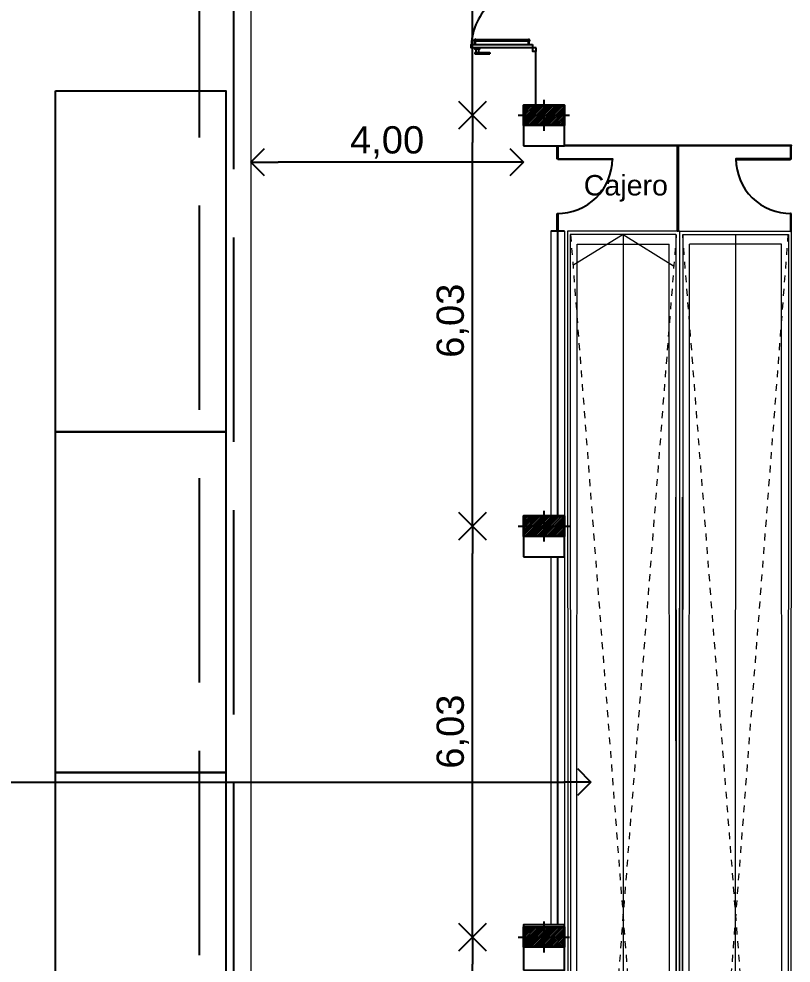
# Model space of a CAD drawing. Extents: x 306 to 2240, y 18 to 779.
# Drawn here: x 636.64 to 647.97, y 378.92 to 392.78 of the extents above; entities that cross this region are included whole.
import ezdxf

# ---------------------------------------------------------------- set-up
doc = ezdxf.new("R2010")
doc.units = 0
doc.header["$MEASUREMENT"] = 0
doc.header["$PDMODE"] = 3
doc.linetypes.add('15', pattern=[4, 3, -1])
doc.linetypes.add('DASHED', pattern=[0.75, 0.5, -0.25])
for name, color, linetype in [('1005', 3, '15'), ('Aberturas', 2, 'Continuous'), ('Alzado 01', 1, 'Continuous'), ('COTAS', 2, 'Continuous'), ('EQUIPAMIENTOS APOYO', 1, 'Continuous'), ('Escalera', 2, 'Continuous'), ('Estructura Color', 90, 'Continuous'), ('Estructura Textura', 1, 'Continuous'), ('FORMAVIGAS', 1, 'Continuous'), ('MAMPOSTERIA', 6, 'Continuous'), ('Nombre de locales', 3, 'Continuous'), ('PILARES SUBSUELO', 6, 'Continuous'), ('Proyeccion', 1, 'Continuous'), ('rampa', 2, 'Continuous'), ('VIDRIO', 8, 'Continuous')]:
    doc.layers.add(name, color=color, linetype=linetype)
doc.styles.add('arial', font='arial.ttf')
doc.dimstyles.new('Cota 200', dxfattribs={"dimtxt": 0.4, "dimasz": 0.4, "dimexe": 1.25, "dimexo": 0.625, "dimgap": 0.05, "dimtad": 1, "dimzin": 1, "dimtxsty": 'arial', "dimblk": 'OPEN90', "dimcen": 0, "dimse1": 1, "dimse2": 1, "dimclrd": 1, "dimclrt": 2, "dimadec": 0, "dimazin": 0, "dimtfac": 1, "dimtix": 1, "dimtmove": 0, "dimatfit": 3, "dimldrblk": 'OPEN90', "dimfxl": 1, "dimarcsym": 0})

# ---------------------------------------------------------------- blocks, each defined once
blk = doc.blocks.new('_Open90')
at = {"color": 0, "linetype": 'ByBlock', "lineweight": -2}
for p, q in [((-0.5, 0.5), (0, 0)), ((0, 0), (-1, 0)), ((0, 0), (-0.5, -0.5))]:
    blk.add_line(p, q, dxfattribs=at)
blk = doc.blocks.new('*D129')
at = {"layer": 'COTAS', "color": 1, "linetype": 'Continuous', "lineweight": -2, "transparency": 16777216}
blk.add_line((643.64, 390.677), (640.44, 390.677), dxfattribs=at)
at = {"layer": 'Defpoints', "color": 0, "transparency": 16777216}
for p in [(644.04, 391.409, 0), (640.04, 390.677), (640.04, 390.677)]:
    blk.add_point(p, dxfattribs=at)
at = {"layer": 'COTAS', "color": 1, "lineweight": -2, "transparency": 16777216, "xscale": 0.4, "yscale": 0.4, "zscale": 0.4, "rotation": 180}
blk.add_blockref('_Open90', (640.04, 390.677), dxfattribs=at)
at = {"layer": 'COTAS', "color": 1, "lineweight": -2, "transparency": 16777216, "xscale": 0.4, "yscale": 0.4, "zscale": 0.4}
blk.add_blockref('_Open90', (644.04, 390.677), dxfattribs=at)
at = {"layer": 'COTAS', "color": 2, "transparency": 16777216, "insert": (642.04, 390.967), "char_height": 0.4, "attachment_point": 5, "style": 'arial'}
blk.add_mtext('4,00', dxfattribs=at)
blk = doc.blocks.new('*D143')
at = {"layer": 'COTAS', "color": 1, "linetype": 'Continuous', "lineweight": -2, "transparency": 16777216}
blk.add_line((617.48, 381.582), (644.631, 381.582), dxfattribs=at)
at = {"layer": 'Defpoints', "color": 0, "transparency": 16777216}
for p in [(645.031, 381.582), (617.08, 380.138, 0), (645.031, 380.138, 0)]:
    blk.add_point(p, dxfattribs=at)
at = {"layer": 'COTAS', "color": 1, "lineweight": -2, "transparency": 16777216, "xscale": 0.4, "yscale": 0.4, "zscale": 0.4, "rotation": 180}
blk.add_blockref('_Open90', (617.08, 381.582), dxfattribs=at)
at = {"layer": 'COTAS', "color": 1, "lineweight": -2, "transparency": 16777216, "xscale": 0.4, "yscale": 0.4, "zscale": 0.4}
blk.add_blockref('_Open90', (645.031, 381.582), dxfattribs=at)
at = {"layer": 'COTAS', "color": 2, "transparency": 16777216, "insert": (631.056, 381.873), "char_height": 0.4, "attachment_point": 5, "style": 'arial'}
blk.add_mtext('27,95', dxfattribs=at)
blk = doc.blocks.new('Peme120')
at = {"layer": 'Aberturas', "color": 1}
for p, q in [((0.626, 0.018), (0.626, 0.035)), ((0.85, 0.035), (0.626, 0.035)), ((0.85, 0.018), (0.626, 0.018)), ((0.794, -0.032), (0.794, 0.018)), ((0.835, -0.032), (0.835, 0.018)), ((0.85, 0.018), (0.85, 0.035)), ((0.05, -0.1), (0.05, -0.18)), ((0.06, -0.1), (0.06, -0.18)), ((0.84, -0.1), (0.84, -0.18)), ((0.85, -0.1), (0.85, -0.18)), ((0.04, -0.15), (0.04, -0.17)), ((0.04, -0.15), (0.05, -0.15)), ((0.04, -0.17), (0.05, -0.17)), ((0.06, -0.18), (0.05, -0.18)), ((0.06, -0.15), (0.84, -0.15)), ((0.06, -0.17), (0.84, -0.17)), ((0.84, -0.18), (0.85, -0.18)), ((0.86, -0.15), (0.85, -0.15)), ((0.86, -0.17), (0.85, -0.17)), ((0.86, -0.15), (0.86, -0.17))]:
    blk.add_line(p, q, dxfattribs=at)
at = {"layer": 'Aberturas'}
blk.add_line((-0.05, -1), (0, -1), dxfattribs=at)
for points in [[(-0.05, -0.05), (0, -0.05), (0, 0), (-0.05, 0)], [(0, -0.1), (0, -0.05), (0.9, -0.05), (0.9, -0.1)]]:
    blk.add_lwpolyline(points, close=True, dxfattribs=at)
at = {"layer": 'Aberturas', "color": 1}
blk.add_lwpolyline([(0.78, -0.05), (0.78, -0.032), (0.85, -0.032), (0.85, -0.05)], close=True, dxfattribs=at)
at = {"layer": 'Aberturas'}
blk.add_lwpolyline([(-0.05, -1), (-0.05, -0.95), (0, -0.95), (0, -1)], dxfattribs=at)
at = {"layer": 'Aberturas', "color": 1}
blk.add_arc((0, -0.05), 0.9, 270, 0, dxfattribs=at)
blk = doc.blocks.new('rampa')
at = {"layer": 'Escalera', "color": 1, "linetype": 'DASHED', "lineweight": 0, "ltscale": 0.1}
for p, q in [((-0.006, 2.17), (1.52, -17.66)), ((1.544, 2.17), (-0.004, -17.661)), ((1.633, 2.17), (3.182, -17.661)), ((3.183, 2.17), (1.658, -17.66))]:
    blk.add_line(p, q, dxfattribs=at)
at = {"layer": 'FORMAVIGAS', "lineweight": 0}
for p, q in [((0.081, -17.661), (0.087, 2.03)), ((0.087, 2.03), (1.438, 2.03)), ((1.446, -17.66), (1.438, 2.03)), ((1.732, -17.66), (1.738, 2.03)), ((3.089, 2.03), (1.738, 2.03)), ((3.097, -17.661), (3.089, 2.03)), ((1.546, -17.66), (1.54, -1.685)), ((1.632, -17.66), (1.637, -1.685))]:
    blk.add_line(p, q, dxfattribs=at)
at = {"layer": 'rampa', "linetype": 'Continuous', "lineweight": 0}
for p, q in [((-0.052, 2.22), (-0.044, -17.7)), ((1.588, 2.22), (-0.052, 2.22)), ((1.588, 2.22), (1.582, -17.71)), ((1.588, 2.22), (1.596, -17.71)), ((1.588, 2.22), (3.228, 2.22)), ((3.228, 2.22), (3.221, -17.7)), ((1.538, 2.17), (-0.012, 2.17)), ((-0.012, 2.17), (-0.004, -17.7)), ((1.538, 2.17), (1.546, -17.71)), ((1.638, 2.17), (1.632, -17.71)), ((1.638, 2.17), (3.188, 2.17)), ((3.188, 2.17), (3.182, -17.7))]:
    blk.add_line(p, q, dxfattribs=at)
at = {"layer": 'rampa', "color": 1, "lineweight": 0}
for p, q in [((0.766, -17.661), (0.76, 2.17)), ((2.411, 2.17), (1.674, 1.714)), ((2.411, 2.17), (2.417, -17.661)), ((2.411, 2.17), (3.149, 1.715))]:
    blk.add_line(p, q, dxfattribs=at)
blk = doc.blocks.new('Pilar 30x60')
at = {"layer": 'Estructura Color'}
h = blk.add_hatch(color=256, dxfattribs=at)
h.dxf.hatch_style = 1
h.paths.add_polyline_path([(-0.59, -0.14), (-0.59, 0.14), (-0.01, 0.14), (-0.01, -0.14)])
at = {"layer": 'Estructura Textura'}
h = blk.add_hatch(dxfattribs=at)
h.set_pattern_fill('_USER', color=256, scale=0.025, angle=45, pattern_type=0)
h.set_pattern_definition([(45, (0, 0), (-0.0176777, 0.0176777), [])])
h.paths.add_polyline_path([(-0.6, -0.15), (-0.6, 0.15), (0, 0.15), (0, -0.15)])
at = {"layer": 'Estructura Color'}
blk.add_lwpolyline([(-0.59, -0.14), (-0.59, 0.14), (-0.01, 0.14), (-0.01, -0.14)], close=True, dxfattribs=at)
at = {"layer": 'PILARES SUBSUELO', "color": 1}
for p, q in [((-0.3, 0.227), (-0.3, -0.227)), ((-0.677, 0), (0.077, 0))]:
    blk.add_line(p, q, dxfattribs=at)
at = {"layer": 'PILARES SUBSUELO'}
blk.add_lwpolyline([(-0.6, -0.15), (-0.6, 0.15), (0, 0.15), (0, -0.15)], close=True, dxfattribs=at)
blk = doc.blocks.new('*D470')
at = {"color": 1, "linetype": 'Continuous', "lineweight": -2, "transparency": 16777216}
blk.add_line((623.61, 403.022), (623.61, 343.533), dxfattribs=at)
at = {"layer": 'Defpoints', "color": 0, "transparency": 16777216}
for p in [(643.963, 403.422, 0), (623.61, 343.133), (643.963, 343.133, 0)]:
    blk.add_point(p, dxfattribs=at)
at = {"color": 1, "lineweight": -2, "transparency": 16777216, "xscale": 0.4, "yscale": 0.4, "zscale": 0.4}
for p, rotation in [((623.61, 403.422), 90), ((623.61, 343.133), 270)]:
    blk.add_blockref('_Open90', p, dxfattribs=dict(at, rotation=rotation))
at = {"color": 2, "transparency": 16777216, "insert": (623.32, 373.278), "char_height": 0.4, "attachment_point": 5, "rotation": 90, "style": 'arial'}
blk.add_mtext('60,29', dxfattribs=at)
blk = doc.blocks.new('*D477')
at = {"color": 1, "linetype": 'Continuous', "lineweight": -2, "transparency": 16777216}
blk.add_line((643.294, 373.678), (643.294, 378.907), dxfattribs=at)
at = {"layer": 'Defpoints', "color": 0, "transparency": 16777216}
for p in [(643.294, 379.307, 0), (643.294, 379.307), (643.294, 373.278)]:
    blk.add_point(p, dxfattribs=at)
at = {"color": 1, "lineweight": -2, "transparency": 16777216, "xscale": 0.4, "yscale": 0.4, "zscale": 0.4}
for p, rotation in [((643.294, 379.307), 90), ((643.294, 373.278), 270)]:
    blk.add_blockref('_Open90', p, dxfattribs=dict(at, rotation=rotation))
at = {"color": 2, "transparency": 16777216, "insert": (643.003, 376.292), "char_height": 0.4, "attachment_point": 5, "rotation": 90, "style": 'arial'}
blk.add_mtext('6,03', dxfattribs=at)
blk = doc.blocks.new('*D478')
at = {"color": 1, "linetype": 'Continuous', "lineweight": -2, "transparency": 16777216}
blk.add_line((643.294, 379.707), (643.294, 384.936), dxfattribs=at)
at = {"layer": 'Defpoints', "color": 0, "transparency": 16777216}
for p in [(643.294, 385.336, 0), (643.294, 385.336), (643.294, 379.307)]:
    blk.add_point(p, dxfattribs=at)
at = {"color": 1, "lineweight": -2, "transparency": 16777216, "xscale": 0.4, "yscale": 0.4, "zscale": 0.4}
for p, rotation in [((643.294, 385.336), 90), ((643.294, 379.307), 270)]:
    blk.add_blockref('_Open90', p, dxfattribs=dict(at, rotation=rotation))
at = {"color": 2, "transparency": 16777216, "insert": (643.003, 382.321), "char_height": 0.4, "attachment_point": 5, "rotation": 90, "style": 'arial'}
blk.add_mtext('6,03', dxfattribs=at)
blk = doc.blocks.new('*D479')
at = {"color": 1, "linetype": 'Continuous', "lineweight": -2, "transparency": 16777216}
blk.add_line((643.294, 385.736), (643.294, 390.965), dxfattribs=at)
at = {"layer": 'Defpoints', "color": 0, "transparency": 16777216}
for p in [(643.294, 391.365, 0), (643.294, 391.365), (643.294, 385.336)]:
    blk.add_point(p, dxfattribs=at)
at = {"color": 1, "lineweight": -2, "transparency": 16777216, "xscale": 0.4, "yscale": 0.4, "zscale": 0.4}
for p, rotation in [((643.294, 391.365), 90), ((643.294, 385.336), 270)]:
    blk.add_blockref('_Open90', p, dxfattribs=dict(at, rotation=rotation))
at = {"color": 2, "transparency": 16777216, "insert": (643.003, 388.35), "char_height": 0.4, "attachment_point": 5, "rotation": 90, "style": 'arial'}
blk.add_mtext('6,03', dxfattribs=at)
blk = doc.blocks.new('*D480')
at = {"color": 1, "linetype": 'Continuous', "lineweight": -2, "transparency": 16777216}
blk.add_line((643.294, 391.765), (643.294, 396.993), dxfattribs=at)
at = {"layer": 'Defpoints', "color": 0, "transparency": 16777216}
for p in [(643.294, 397.393, 0), (643.294, 397.393), (643.294, 391.365)]:
    blk.add_point(p, dxfattribs=at)
at = {"color": 1, "lineweight": -2, "transparency": 16777216, "xscale": 0.4, "yscale": 0.4, "zscale": 0.4}
for p, rotation in [((643.294, 397.393), 90), ((643.294, 391.365), 270)]:
    blk.add_blockref('_Open90', p, dxfattribs=dict(at, rotation=rotation))
at = {"color": 2, "transparency": 16777216, "insert": (643.003, 394.379), "char_height": 0.4, "attachment_point": 5, "rotation": 90, "style": 'arial'}
blk.add_mtext('6,03', dxfattribs=at)

msp = doc.modelspace()

# ---------------------------------------------------------------- linework, layer by layer
at = {"elevation": 0}
for points in [[(644.04, 390.915), (644.64, 390.915), (644.64, 391.515), (644.04, 391.515)], [(644.04, 384.886), (644.64, 384.886), (644.64, 385.486), (644.04, 385.486)], [(644.04, 378.822), (644.64, 378.822), (644.64, 379.484), (644.04, 379.484)]]:
    msp.add_lwpolyline(points, close=True, dxfattribs=at)
at = {"layer": '1005'}
for p, q in [((639.285, 398.041, 0), (639.285, 342.983, 0)), ((639.785, 397.572, 0), (639.785, 343.452, 0))]:
    msp.add_line(p, q, dxfattribs=at)
at = {"layer": 'Aberturas', "lineweight": 0}
for p, q in [((644.215, 391.515, 0), (644.215, 392.305, 0)), ((644.225, 391.515, 0), (644.225, 392.305, 0)), ((644.535, 389.664, 0), (644.535, 385.486, 0)), ((644.545, 389.664, 0), (644.545, 385.486, 0)), ((644.535, 384.886, 0), (644.535, 379.484, 0)), ((644.545, 384.886, 0), (644.545, 379.484, 0))]:
    msp.add_line(p, q, dxfattribs=at)
at = {"layer": 'Alzado 01'}
msp.add_line((644.64, 389.664, 0), (644.44, 389.664, 0), dxfattribs=at)
at = {"layer": 'Alzado 01', "elevation": 0}
for points in [[(644.535, 390.915), (644.545, 390.915), (644.545, 390.724), (644.535, 390.724)], [(644.64, 390.915), (644.64, 390.925), (647.967, 390.925), (647.967, 390.915)], [(646.299, 390.915), (646.309, 390.915), (646.309, 389.664), (646.299, 389.664)], [(647.967, 390.915), (647.957, 390.915), (647.957, 390.724), (647.967, 390.724)], [(644.545, 390.714), (644.545, 390.724), (645.345, 390.724), (645.345, 390.714)], [(647.957, 390.714), (647.957, 390.724), (647.157, 390.724), (647.157, 390.714)], [(644.535, 389.924), (644.545, 389.924), (644.545, 389.664), (644.535, 389.664)], [(647.967, 389.924), (647.957, 389.924), (647.957, 389.664), (647.967, 389.664)]]:
    msp.add_lwpolyline(points, close=True, dxfattribs=at)
at = {"layer": 'Alzado 01'}
for centre, start, end in [((644.542, 390.727, 0), 269.5093, 359.779), ((647.96, 390.727, 0), 180.221, 270.4907)]:
    msp.add_arc(centre, 0.803, start, end, dxfattribs=at)
at = {"layer": 'EQUIPAMIENTOS APOYO', "color": 1, "lineweight": 0}
msp.add_line((640.04, 399.079, 0), (640.04, 338.928, 0), dxfattribs=at)
at = {"layer": 'Proyeccion', "lineweight": 0}
for p, q in [((644.44, 389.664, 0), (644.44, 385.486, 0)), ((644.64, 389.664, 0), (644.64, 385.486, 0)), ((644.44, 384.886, 0), (644.44, 379.484, 0)), ((644.64, 384.886, 0), (644.64, 379.484, 0))]:
    msp.add_line(p, q, dxfattribs=at)
at = {"layer": 'VIDRIO'}
for points in [[(637.176, 391.722), (639.676, 391.722), (639.676, 386.722), (637.176, 386.722)], [(637.176, 386.722), (639.676, 386.722), (639.676, 381.722), (637.176, 381.722)], [(637.176, 381.722), (639.676, 381.722), (639.676, 376.722), (637.176, 376.722)]]:
    msp.add_lwpolyline(points, close=True, dxfattribs=at)

# ---------------------------------------------------------------- block references
for p in [(644.64, 391.365, 0), (644.64, 385.336, 0), (644.64, 379.307, 0)]:
    msp.add_blockref('Pilar 30x60', p)
at = {"layer": 'EQUIPAMIENTOS APOYO', "color": 1, "lineweight": 0, "xscale": -1}
msp.add_blockref('rampa', (647.915, 387.444, 0), dxfattribs=at)
at = {"layer": 'MAMPOSTERIA', "lineweight": 0, "rotation": 179.9999999999999}
msp.add_blockref('Peme120', (644.175, 392.303, 0), dxfattribs=at)

# ---------------------------------------------------------------- texts
at = {"layer": 'Nombre de locales', "insert": (644.925, 390.488, 0), "char_height": 0.3, "width": 3.75709, "attachment_point": 1, "style": 'arial'}
msp.add_mtext('{\\C4;Cajero}', dxfattribs=at)

# ---------------------------------------------------------------- dimensions: what is measured, and where the dimension line sits
for base, p1, p2, picture, middle in [((623.61, 343.133), (643.963, 403.422, 0), (643.963, 343.133, 0), '*D470', (623.32, 373.278)), ((643.294, 397.393), (643.294, 391.365), (643.294, 397.393, 0), '*D480', (643.003, 394.379)), ((643.294, 391.365), (643.294, 385.336), (643.294, 391.365, 0), '*D479', (643.003, 388.35)), ((643.294, 385.336), (643.294, 379.307), (643.294, 385.336, 0), '*D478', (643.003, 382.321)), ((643.294, 379.307), (643.294, 373.278), (643.294, 379.307, 0), '*D477', (643.003, 376.292))]:
    dim = msp.add_linear_dim(base=base, p1=p1, p2=p2, angle=90, dimstyle='Cota 200', override={"dimfxl": 0.05, "dimfxlon": 1})
    dim.commit()
    dim.dimension.update_dxf_attribs({"geometry": picture, "text_midpoint": middle})
at = {"layer": 'COTAS'}
for base, p1, p2, picture, middle in [((640.04, 390.677), (644.04, 391.409, 0), (640.04, 390.677), '*D129', (642.04, 390.967)), ((645.031, 381.582), (617.08, 380.138, 0), (645.031, 380.138, 0), '*D143', (631.056, 381.873))]:
    dim = msp.add_linear_dim(base=base, p1=p1, p2=p2, dimstyle='Cota 200', override={"dimfxl": 7, "dimfxlon": 1}, dxfattribs=at)
    dim.commit()
    dim.dimension.update_dxf_attribs({"geometry": picture, "text_midpoint": middle})

doc.saveas('drawing.dxf')
